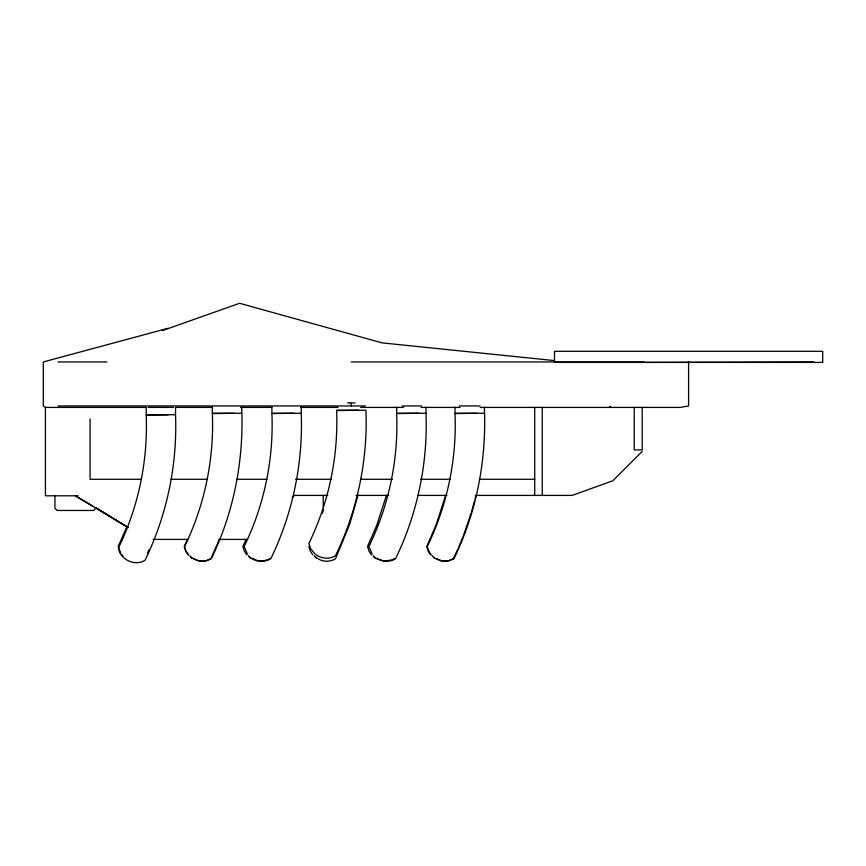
<?xml version="1.0" encoding="UTF-8"?>
<svg xmlns="http://www.w3.org/2000/svg" width="866" height="866" viewBox="0 0 866 866"><rect width="100%" height="100%" fill="white"/><g stroke="black" fill="none" stroke-linecap="round" stroke-linejoin="round"><path stroke-width="1.3" d="M152.362 414.749L153.531 414.749M358.015 495.092L349.745 524.125L335.521 558.732C330.422 561.937 323.559 562.131 318.407 558.938M475.055 498.773L475.618 496.326M386.442 495.276L376.753 525.348L367.541 546.478L368.894 550.96L371.449 554.9M445.654 495.276L435.977 525.348L426.765 546.478L428.118 550.96L430.673 554.9M471.45 512.131L474.438 501.208M322.369 513.451L323.516 509.836M471.061 513.332L463.754 534.766M126.956 526.517L118.22 546.478L120.72 553.017M219.347 539.431L210.86 558.732L207.688 560.27M458.536 547.583L463.321 535.946M147.426 553.158L148.974 549.813M187.478 539.399L184.22 546.478L185.573 550.96L188.128 554.9M246.139 539.399L242.881 546.478L244.234 550.96L246.799 554.9M458.027 548.698L453.405 558.732L449.108 560.627M292.307 497.322L294.224 495.406L327.792 495.406M642.193 451.413L612.857 480.749L572.188 495.406L475.239 495.406M292.351 497.279L294.224 495.406M608.982 407.41L610.562 406.435M268.503 559.317L269.521 558.732M393.164 559.317L394.182 558.732M162.44 330.606L239.601 303.284L382.079 342.882L554.348 360.581M267.442 559.837L261.749 561.211M392.103 559.837L384.06 561.19L376.407 558.624M167.961 328.311L43.3 361.956L43.3 405.948L45.422 407.41L146.224 407.41M205.426 560.897L211.239 558.732C234.145 511.86 244.028 459.186 241.668 407.172M206.952 560.627L204.268 561.103M447.971 560.897L453.914 558.732C476.82 511.86 486.703 459.186 484.343 407.172M448.48 560.897L442.104 561.06L436.291 558.938M150.489 414.955L152.2 414.922M146.192 407.41L146.192 414.749L175.527 414.749C177.465 464.761 166.9 515.162 145.098 560.205C135.183 566.71 119.963 559.696 118.458 547.94C138.452 506.816 148.075 460.734 146.202 415.041L168.188 414.749M203.088 561.211L204.647 561.103M447.311 561.103L441.454 560.843L436.128 558.624M203.467 561.211L199.559 561.06M57.968 361.956L106.951 361.956M351.282 361.956L644.596 361.956M813.639 361.956L646.09 362.41M554.489 362.41L822.7 362.41L822.7 351.304L554.489 351.304L554.489 361.176M347.483 402.917L355.082 402.917M57.968 405.948L365.376 405.948M401.976 405.948L421.71 405.948M459.305 405.948L480.045 405.948M148.162 407.41L173.557 407.41M175.733 407.41L212.224 407.41M240.618 407.41L271.707 407.41M300.816 407.41L337.946 407.41M360.678 407.41L403.643 407.41M421.093 407.41L460.019 407.41M480.154 407.41L680.308 407.41L688.589 405.948L688.589 361.956M336.614 410.257L365.95 410.257C367.888 460.257 357.322 510.659 335.521 555.712C329.719 559.447 321.968 558.765 316.35 554.954M241.668 413.277L212.332 413.277L212.332 407.172M252.417 558.938C257.96 562.196 265.332 562.066 270.809 558.732C292.621 513.69 303.176 463.288 301.238 413.277L271.913 413.277L271.913 407.172M376.775 558.159C382.307 561.872 389.895 562.37 395.567 558.732C417.38 513.69 427.934 463.288 425.996 413.277L396.671 413.277L396.671 407.172M484.343 413.277L455.007 413.277L455.007 407.172M141.374 479.277L90.064 479.277L90.064 418.884M171.067 479.277L207.483 479.277M237.165 479.277L266.836 479.277M295.544 479.277L331.256 479.277M360.494 479.277L392.471 479.277M420.649 479.277L450.179 479.277M479.699 479.277L534.723 479.277M355.98 495.406L388.715 495.406M417.791 495.406L446.845 495.406M78.157 495.796L45.422 495.796L45.422 407.41M153.141 539.41L188.193 539.41M219.109 539.41L247.514 539.41M261.868 561.244L257.213 560.551L252.017 558.159M202.287 561.244L198.401 560.843M151.702 414.771L150.879 414.944M198.779 560.843L193.757 558.938M375.822 558.364L375.021 557.996A16.584 10.1 -65.3 0 1 373.094 555.658M251.162 558.364L250.361 557.996A16.584 10.1 -65.3 0 1 248.434 555.658M193.464 558.624L197.643 560.551M93.236 506.372L75.526 495.796M75.245 495.796L128.19 527.643M95.866 507.757L128.157 527.448M95.834 507.757L128.049 527.448M315.376 554.283L310.764 548.979L308.881 543.447C328.874 502.312 338.498 456.241 336.625 410.538L358.611 410.257M122.138 554.9L122.94 555.766M431.181 554.9L428.627 550.96L427.274 546.478C447.267 505.343 456.891 459.272 455.018 413.569L477.004 413.277M312.788 554.9L310.234 550.96L308.881 546.478M188.507 554.9L185.952 550.96L184.599 546.478C204.603 505.343 214.216 459.272 212.343 413.569L234.34 413.277M372.099 553.991L368.927 546.478C388.931 505.343 398.555 459.272 396.671 413.569L418.668 413.277M247.34 553.991L244.169 546.478C264.173 505.343 273.797 459.272 271.913 413.569L293.91 413.277M642.193 407.41L642.193 449.941L634.237 449.941L634.237 407.41M542.257 407.41L542.257 495.406M534.723 407.41L534.723 495.406M425.996 407.172L425.996 413.277M351.282 402.917L351.282 405.948M323.213 495.406L323.213 507.14M301.238 407.172L301.238 413.277M175.527 407.41L175.527 414.749M95.996 507.963L93.766 510.464L57.145 510.464L54.926 508.125L54.926 495.796M375.162 557.823A16.79 11.875 -65.3 0 1 373.982 556.557M250.512 557.823A16.79 11.875 -65.3 0 1 249.332 556.557M315.321 556.557A16.79 11.875 -65.3 0 0 317.162 558.364L316.361 557.996A16.584 10.1 -65.3 0 1 314.434 555.658M190.661 556.557A16.79 11.875 -65.3 0 0 192.501 558.364L191.7 557.996A16.584 10.1 -65.3 0 1 189.773 555.658M433.769 557.228A16.79 11.875 -65.3 0 0 435.046 558.364L434.245 557.996A16.584 10.1 -65.3 0 1 433.693 557.509M433.184 556.957A16.584 10.1 -65.3 0 1 432.318 555.658"/></g></svg>
